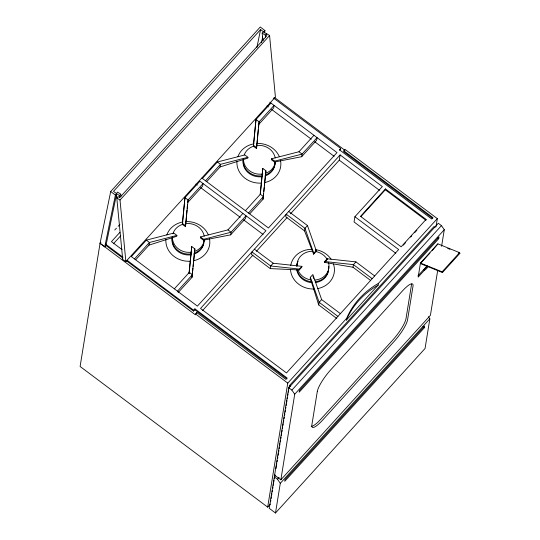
<?xml version="1.0" encoding="UTF-8"?>
<svg xmlns="http://www.w3.org/2000/svg" width="540" height="540" viewBox="0 0 540 540"><rect width="100%" height="100%" fill="white"/><g stroke="black" fill="none" stroke-linecap="round" stroke-linejoin="round"><path stroke-width="0.81" d="M182.358 224.35L184.957 197.647L188.082 199.989L187.657 202.608L202.615 186.158L203.04 183.539L188.082 199.989L185.49 226.692L182.358 224.35L184.957 197.647L199.908 181.197L265.95 230.722L197.397 306.119L131.362 256.594L146.32 240.145L173.779 233.071L176.904 235.413L176.762 236.291L149.02 245.113L135.722 259.733M185.49 226.692L186.982 210.087M187.13 208.427L187.508 204.269M258.397 127.791L258.701 124.47L273.652 108.02L274.077 105.394L259.119 121.851L256.527 148.547L253.402 146.205L255.994 119.502L270.952 103.052M256.527 148.547L258.248 129.452M178.153 292.579L192.004 277.344L194.879 248.9L191.754 246.55L189.088 273.692M253.402 146.205L255.994 119.502L259.119 121.851L258.701 124.47M245.39 210.688L260.341 194.238L262.798 168.413L265.923 170.755L263.041 199.206L249.75 213.826M189.041 273.328L191.754 246.55M192.004 277.344L192.915 268.151M193.077 266.483L194.879 248.9M260.165 194.353L262.798 168.413M263.041 199.206L263.621 193.354M263.79 191.68L264.202 187.501M264.371 185.834L265.923 170.755M100.886 242.406L100.055 243.317L80.109 366.471L267.671 507.141L270.5 504.023M149.02 245.113L149.445 242.487L146.32 240.145M242.892 213.428L227.941 229.885L200.475 236.952L200.333 237.829L203.465 240.172L230.641 234.846L245.592 218.396L246.017 215.777L231.066 232.227L230.641 234.846M203.465 240.172L203.6 239.301L200.475 236.952M126.205 260.624L193.516 311.108L193.657 310.237L194.906 308.867L287.125 378.027L285.876 379.397L196.79 312.579L195.541 313.949L195.399 314.82L100.055 243.317M193.516 311.108L194.765 309.737L194.906 308.867M206.766 181.589L220.064 166.968L220.489 164.349L217.357 162L202.406 178.457M196.648 313.45L196.79 312.579M217.357 162L244.823 154.926L247.948 157.275L247.806 158.146L220.064 166.968M313.936 135.29L298.978 151.74L271.519 158.814L271.377 159.685L274.502 162.034L301.678 156.701L316.636 140.252L317.061 137.633L302.103 154.082L301.678 156.701M274.502 162.034L274.644 161.156L271.519 158.814M270.27 268.603L270.695 265.984L273.186 263.243L301.914 266.341L301.772 267.212L299.281 269.953L270.27 268.603L251.512 254.536L251.937 251.917L270.695 265.984L299.423 269.082L301.914 266.341M307.463 225.538L316.244 250.574L316.103 251.444L313.612 254.192L304.547 230.904L304.965 228.285L307.463 225.538L288.704 211.471M299.281 269.953L299.423 269.082M267.671 507.141L287.759 383.11L346.646 318.337A83.45 74.878 9.2 0 1 378.432 283.379L437.319 218.599L345.101 149.438L343.852 150.809L343.71 151.686L432.803 218.498M275.461 475.619L274.327 476.867L269.231 508.309L275.488 513L425.048 348.489L429.854 318.796L428.436 316.744M441.592 246.321L444.285 229.703L441.443 225.612L438.318 223.263L288.758 387.774L274.61 475.119L280.861 479.81L430.421 315.299L437.69 270.425M270.581 501.829L270.844 500.182M271.114 498.542L271.377 496.895M271.647 495.254L271.91 493.607M272.174 491.96L272.444 490.32M272.707 488.673L272.977 487.033M273.24 485.386L273.51 483.745M273.773 482.099L274.043 480.452M274.307 478.811L274.975 474.701M275.954 468.632L276.764 463.651M277.034 461.99L277.303 460.33M277.567 458.669L277.837 457.009M278.107 455.348L278.377 453.688M278.647 452.027L278.917 450.367M279.18 448.706L279.45 447.046M279.72 445.385L279.99 443.725M280.26 442.064L280.53 440.404M280.8 438.743L281.063 437.083M281.333 435.422L281.603 433.762M281.873 432.101L282.143 430.441M282.413 428.78L282.676 427.12M282.947 425.459L283.216 423.799M283.487 422.138L283.757 420.478M284.026 418.817L284.29 417.157M284.56 415.496L284.83 413.836M285.1 412.175L285.37 410.515M285.64 408.854L285.903 407.194M286.173 405.533L286.443 403.873M286.713 402.212L286.983 400.552M287.253 398.891L287.523 397.231M287.786 395.57L288.056 393.91M288.326 392.249L288.596 390.589M288.866 388.928L289.4 385.607L433.978 226.584L435.017 227.367M313.612 254.192L313.754 253.314L304.965 228.285L286.214 214.218L285.788 216.837L304.547 230.904M340.396 313.646L321.638 299.579L312.856 274.543L310.358 277.29L310.223 278.161L318.722 304.938L336.812 318.506M275.488 513L280.294 483.3L429.854 318.796M280.861 479.81L294.725 394.214L444.285 229.703M273.416 97.983L340.726 148.466L339.755 150.255M290.466 213.84L339.269 160.164L340.119 154.926L382.32 186.57L354.895 216.736L354.051 221.974L395.793 253.28M370.413 280.3L352.998 267.239L324.554 262.393L324.695 261.522L327.186 258.781L355.914 261.88L374.672 275.947M318.722 304.938L319.147 302.319L310.358 277.29M327.186 258.781L327.044 259.652L324.554 262.393M352.998 267.239L353.423 264.62L355.914 261.88M378.432 283.379L378.149 285.12L346.363 320.078L346.646 318.337M385.304 189.79L385.445 188.919L426.08 219.395L425.939 220.266L385.304 189.79L360.943 216.587M429.935 253.024L420.363 263.547L442.442 272.518L459.891 253.321L459.56 252.653L437.9 243.851L420.451 263.048L418.176 277.088L424.406 270.236A5.009 1.114 -53.1 0 0 428.186 266.605M435.969 226.922L437.319 218.599M424.305 327.773L424.589 326.025L284.999 479.567L284.715 481.315L424.305 327.773L422.962 326.768M437.9 243.851L432.189 250.547M438.737 238.68L439.02 236.932L299.43 390.474L299.147 392.222L438.737 238.68L437.393 237.674M110.714 191.511L100.062 243.263L104.747 246.834L105.989 245.464L116.64 193.712L113.515 191.329L260.584 29.558L263.702 31.941L264.951 30.571L260.273 27L110.714 191.511L115.391 195.082L104.747 246.834M256.871 47.635L260.584 29.558M261.509 42.62L262.69 36.868M262.926 40.426L263.264 38.786M264.445 33.035L264.951 30.571M266.443 33.487L269.575 35.539L275.413 97.031L125.854 261.542L122.722 259.49L116.363 193.516L117.612 192.146L120.744 194.197L120.94 196.283M262.892 40.601L262.184 33.122L263.432 31.745L266.564 33.797L266.76 35.883L119.691 197.654L118.125 196.628L116.883 197.998L120.015 200.05L125.854 261.542M115.391 195.082L116.64 193.712M119.691 197.654L119.495 195.568L120.744 194.197M265.518 37.253L265.316 35.168L266.564 33.797M120.015 200.05L269.575 35.539M114.75 230.02L116.444 228.15M118.145 226.287L119.84 224.417M119.934 232.301L111.436 241.65L122.06 249.622M113.42 243.776L120.785 235.676M134.487 258.944L149.445 242.487L176.904 235.413M205.531 180.799L220.489 164.349L247.948 157.275M174.346 288.832L189.304 272.383L192.429 274.725L177.471 291.175M248.515 213.037L263.466 196.58L260.341 194.238M340.726 148.466L339.485 149.837L431.703 218.997L432.945 217.627L343.852 150.809M340.119 154.926L200.522 308.468L286.49 372.938L398.662 249.554L354.895 216.736M202.513 310.588L253.017 255.035M256.419 251.289L287.064 217.586M313.754 253.314L316.244 250.574M385.445 188.919L360.518 216.338L401.152 246.814L426.08 219.395M321.638 299.579L319.147 302.319L337.905 316.386M403.279 245.194L405.547 242.703M410.643 237.094L411.777 235.845M414.612 232.733L416.873 230.236M294.725 394.214L291.884 390.123L441.443 225.612M417.96 275.879L426.944 265.99M442.442 272.518L442.112 271.843L459.56 252.653M280.294 483.3L277.452 479.21L279.153 477.34M274.644 161.156L302.103 154.082L298.978 151.74M203.6 239.301L231.066 232.227L227.941 229.885M324.695 261.522L353.423 264.62L372.175 278.687M447.714 248.373L449.995 249.304M458.372 252.707L459.891 253.321M420.451 263.048L442.112 271.843M262.184 33.122L265.316 35.168M116.363 193.516L119.495 195.568M274.462 97.436L344.959 150.316M269.831 102.209L336.987 152.577L268.441 227.981L201.953 178.112M266.963 105.941L268.306 106.947M271.667 109.465L311.29 139.185M314.651 141.703L334.125 156.31M339.269 160.164L379.458 190.31M424.406 270.236L423.623 269.649A5.009 1.114 -53.1 0 0 427.403 266.018M253.544 145.334L256.669 147.677M195.925 184.079L197.269 185.092M200.624 187.609L240.253 217.323M243.607 219.841L263.088 234.448M254.428 249.176L273.186 263.243M182.5 223.472L185.632 225.821M194.765 309.737L286.983 378.898M105.482 244.1L122.985 257.229M127.022 260.26L193.657 310.237M105.341 244.978L122.843 258.1M195.541 313.949L287.759 383.11M289.4 385.607L290.446 386.39M288.758 387.774L291.884 390.123M274.327 476.867L277.452 479.21M315.502 249.892L316.103 251.444M312.964 276.203L313.713 278.572M311.216 426.296A19.238 4.286 -53.1 0 0 320.902 419.094L392.688 340.132A19.238 4.286 -53.1 0 0 406.013 318.587L411.446 285.046A19.238 4.286 -53.1 0 0 411.521 284.06M346.363 320.078A83.45 74.878 9.2 0 1 378.149 285.12M209.453 238.41A22.046 19.778 9.2 0 1 193.536 260.752M190.303 261.205A22.046 19.778 9.2 0 1 165.915 239.261M166.826 234.934A22.046 19.778 9.2 0 1 182.952 221.94M185.382 221.643A22.046 19.778 9.2 0 1 208.312 234.812M204.221 240.57A16.031 14.384 9.2 0 1 194.251 251.539M191.849 252.126A16.031 14.384 9.2 0 1 172.415 237.546M172.928 233.827A16.031 14.384 9.2 0 1 182.567 224.329M186.617 223.547A16.031 14.384 9.2 0 1 204.188 236.061M203.796 243.189A16.031 14.384 9.2 0 1 193.826 254.158M191.423 254.745A16.031 14.384 9.2 0 1 172.172 237.917M203.877 239.429A16.031 14.384 9.2 0 1 203.978 240.935M204.086 239.308A16.031 14.384 9.2 0 1 193.968 253.287M191.565 253.868A16.031 14.384 9.2 0 1 172.314 237.04M280.49 160.272A22.046 19.778 9.2 0 1 264.58 182.615M261.347 183.067A22.046 19.778 9.2 0 1 236.952 161.123M237.87 156.789A22.046 19.778 9.2 0 1 253.989 143.802M256.419 143.505A22.046 19.778 9.2 0 1 279.356 156.674M275.265 162.425A16.031 14.384 9.2 0 1 265.295 173.394M262.892 173.981A16.031 14.384 9.2 0 1 243.472 158.645M244.202 154.967A16.031 14.384 9.2 0 1 253.604 146.185M257.661 145.402A16.031 14.384 9.2 0 1 275.225 157.916M275.015 162.797A16.031 14.384 9.2 0 1 264.87 176.013M262.467 176.6A16.031 14.384 9.2 0 1 243.209 159.773M275.144 162.682A16.031 14.384 9.2 0 1 265.775 174.872M260.955 175.925A16.031 14.384 9.2 0 1 243.25 159.644M333.464 263.972A22.046 19.778 9.2 0 1 317.345 288.657M314.105 288.995A22.046 19.778 9.2 0 1 290.48 269.237M290.709 265.545A22.046 19.778 9.2 0 1 312.451 249.338M315.731 249.662A22.046 19.778 9.2 0 1 331.074 259.193M328.435 262.312A16.031 14.384 9.2 0 1 314.813 280.064M310.635 279.862A16.031 14.384 9.2 0 1 298.134 270.486M297.054 266.051A16.031 14.384 9.2 0 1 312.896 251.255M315.401 251.492A16.031 14.384 9.2 0 1 327.22 259.477M328.57 269.44A16.031 14.384 9.2 0 1 315.212 282.609M311.877 282.683A16.031 14.384 9.2 0 1 296.703 269.42M296.784 265.66A16.031 14.384 9.2 0 1 297.628 262.764M328.55 270.061A16.031 14.384 9.2 0 1 315.353 281.732M312.019 281.806A16.031 14.384 9.2 0 1 297.122 270.047M296.764 266.281A16.031 14.384 9.2 0 1 298.08 261.205M328.631 266.301A16.031 14.384 9.2 0 1 328.712 268.569M317.291 391.5L311.857 425.041A19.238 4.286 -53.1 0 0 322.461 420.269L394.254 341.3A19.238 4.286 -53.1 0 0 407.579 319.754L413.006 286.214A19.238 4.286 -53.1 0 0 402.401 290.993L330.608 369.954A19.238 4.286 -53.1 0 0 317.291 391.5"/></g></svg>
